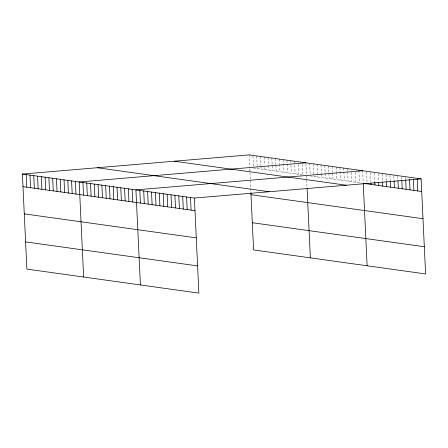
<?xml version="1.0" encoding="UTF-8"?>
<svg xmlns="http://www.w3.org/2000/svg" width="448" height="448" viewBox="0 0 448 448"><rect width="100%" height="100%" fill="white"/><g stroke="black" fill="none" stroke-linecap="round" stroke-linejoin="round"><path stroke-width="0.34" stroke-dasharray="2.24 1.68" d="M253.495 168.022L302.058 174.798M310.257 175.946L361.973 183.159M405.552 177.38L405.647 179.368M401.654 176.831L401.783 179.486M397.757 176.288L397.914 179.609M393.859 175.745L394.078 180.393M389.962 175.202L390.242 181.171M386.058 174.658L386.344 180.628M382.161 174.115L382.508 181.412M378.263 173.572L378.638 181.53M374.366 173.023L374.802 182.314M370.468 172.48L370.905 181.77M366.57 171.937L367.069 182.554M362.639 170.727L363.233 183.338M358.887 170.867L359.447 182.806M355.197 172.329L355.667 182.28M351.445 172.463L351.882 181.754M347.502 168.616L347.626 171.27M347.659 171.937L348.096 181.222M343.717 168.09L344.31 180.695M339.937 167.563L340.53 180.169M336.151 167.031L336.37 171.679M336.403 172.34L336.745 179.642M332.366 166.505L332.646 172.474M332.679 173.141L332.959 179.11M328.58 165.978L328.894 172.614M328.927 173.275L329.179 178.584M324.8 165.446L325.142 172.749M325.175 173.41L325.394 178.058M321.014 164.92L321.423 173.55M321.451 174.21L321.608 177.526M317.229 164.394L317.822 176.999M313.449 163.867L314.042 176.473M309.663 163.335L310.162 173.953M305.911 163.475L306.443 174.754M306.505 176.114L307.031 187.275M302.187 164.27L302.691 174.888M298.435 164.405L298.906 174.362M294.526 161.224L295.12 173.83M290.741 160.698L290.836 162.686M290.959 165.34L291.334 173.303M286.961 160.171L287.118 163.486M287.146 164.147L287.554 172.777M283.175 159.639L283.769 172.245M279.39 159.113L279.608 163.755M279.642 164.422L279.983 171.718M275.604 158.586L275.89 164.556M275.918 165.222L276.203 171.192M271.824 158.054L272.418 170.666M268.038 157.528L268.632 170.134M264.253 157.002L264.628 164.965M264.757 167.619L264.852 169.607M260.473 156.475L260.91 165.76M260.938 166.426L261.066 169.081M256.687 155.943L257.281 168.549M252.935 156.078L253.406 166.034M249.122 154.89L249.682 166.83M249.777 168.89L250.863 191.912"/><path stroke-width="0.67" d="M22.4 174.059L194.398 198.061L198.878 293.11L26.88 269.108L22.4 174.059L249.122 154.89L421.12 178.892L425.6 273.941L253.602 249.939L250.897 192.606M305.878 162.809L79.162 181.983L83.642 277.032M362.639 170.727L135.918 189.902L140.403 284.95M194.398 198.061L421.12 178.892M363.882 183.428L421.714 191.498M174.3 161.213L346.298 185.214M97.216 167.731L269.214 191.738M250.998 194.701L422.996 218.702M22.994 186.665L194.992 210.672M252.319 222.729L424.318 246.736M24.276 213.875L196.274 237.877M25.598 241.903L197.596 265.905M417.25 179.01L417.816 190.954M413.381 179.127L413.913 190.411M409.517 179.25L410.015 189.862M405.681 180.034L406.118 189.319M401.811 180.152L402.22 188.776M397.975 180.936L398.322 188.233M394.111 181.054L394.419 187.69M390.242 181.171L390.522 187.146M386.406 181.955L386.624 186.603M382.536 182.078L382.726 186.054M378.672 182.196L378.829 185.511M374.802 182.314L374.931 184.968M370.966 183.098L371.028 184.425M363.233 183.338L367.119 265.782M307.098 188.67L310.363 257.858M190.501 197.518L191.094 210.123M186.603 196.974L187.197 209.58M182.7 196.431L183.299 209.037M178.802 195.888L179.396 208.494M174.905 195.345L175.498 207.95M171.007 194.796L171.601 207.407M167.11 194.253L167.703 206.858M163.212 193.71L163.806 206.315M159.309 193.166L159.908 205.772M155.411 192.623L156.005 205.229M151.514 192.08L152.107 204.686M147.616 191.531L148.21 204.142M143.718 190.988L144.312 203.599M139.815 190.445L140.414 203.05M132.138 189.375L132.731 201.981M128.352 188.843L128.946 201.454M124.566 188.317L125.16 200.922M120.781 187.79L121.38 200.396M117.001 187.264L117.594 199.87M113.215 186.732L113.809 199.338M109.43 186.206L110.023 198.811M105.65 185.679L106.243 198.285M101.864 185.147L102.458 197.758M98.078 184.621L98.672 197.226M94.293 184.094L94.892 196.7M90.513 183.562L91.106 196.174M86.727 183.036L87.321 195.642M82.942 182.51L83.541 195.115M75.376 181.451L75.97 194.062M71.59 180.925L72.184 193.53M67.81 180.398L68.404 193.004M64.025 179.866L64.618 192.478M60.239 179.34L60.833 191.946M56.454 178.814L57.053 191.419M52.674 178.287L53.267 190.893M48.888 177.755L49.482 190.361M45.102 177.229L45.696 189.834M41.322 176.702L41.916 189.308M37.537 176.17L38.13 188.782M33.751 175.644L34.345 188.25M29.966 175.118L30.565 187.723M26.186 174.591L26.779 187.197"/></g></svg>
